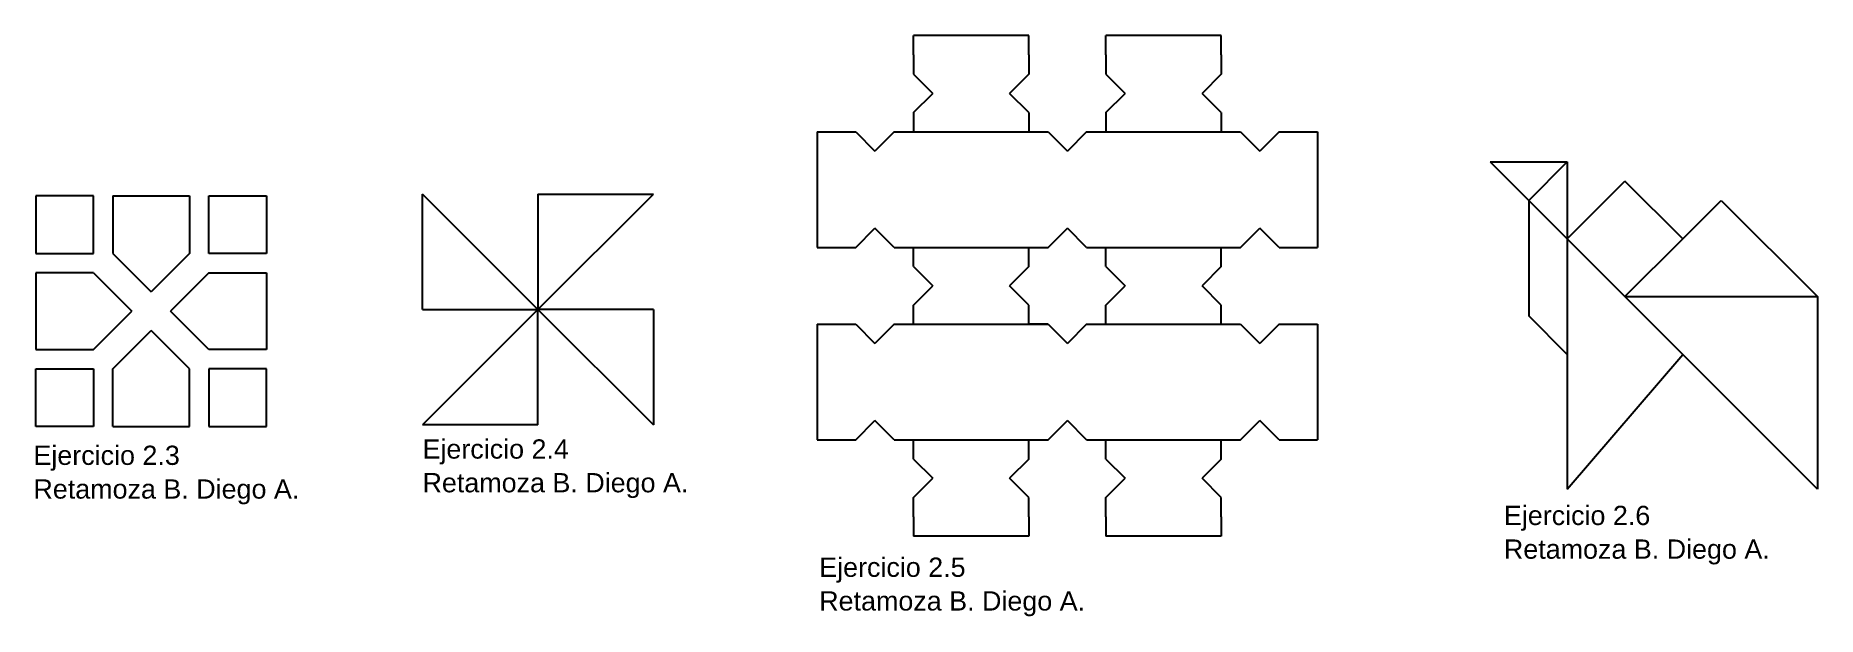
# Model space of a CAD drawing. Header units: centimetres. Extents: x 233 to 1159, y 86 to 388.
import ezdxf

# ---------------------------------------------------------------- set-up
doc = ezdxf.new("R2010")
doc.units = ezdxf.units.CM
doc.styles.get("Standard").update_dxf_attribs({"font": 'arial.ttf'})

# ---------------------------------------------------------------- blocks, each defined once
blk = doc.blocks.new('*U4')
for p, q in [((-30, 30), (30, 30)), ((-30, 30), (-30, 30)), ((-30, 30), (-30, -30)), ((-30, -30), (30, 30))]:
    blk.add_line(p, q)
blk = doc.blocks.new('*U5')
at = {"color": 0, "linetype": 'ByBlock', "lineweight": -2, "transparency": 16777216}
for p, rotation in [((-20, -20), 90.00000000000001), ((-20, -80), 180), ((40, -80), 270)]:
    blk.add_blockref('*U4', p, dxfattribs=dict(at, rotation=rotation))
blk.add_blockref('*U4', (40, -20), dxfattribs=at)

msp = doc.modelspace()

# ---------------------------------------------------------------- linework, layer by layer
for p, q in [((689.69, 378.09), (689.69, 388.09)), ((749.69, 388.09), (689.69, 388.09)), ((749.69, 378.09), (749.69, 388.09)), ((789.69, 378.09), (789.69, 388.09)), ((849.69, 388.09), (789.69, 388.09)), ((849.69, 378.09), (849.69, 388.09)), ((689.69, 378.09), (689.69, 368.09)), ((749.69, 378.09), (749.69, 368.09)), ((789.69, 378.09), (789.69, 368.09)), ((849.69, 378.09), (849.69, 368.09)), ((689.69, 368.09), (699.69, 358.09)), ((749.69, 368.09), (739.69, 358.09)), ((789.69, 368.09), (799.69, 358.09)), ((849.69, 368.09), (839.69, 358.09)), ((689.69, 348.09), (699.69, 358.09)), ((749.69, 348.09), (739.69, 358.09)), ((789.69, 348.09), (799.69, 358.09)), ((849.69, 348.09), (839.69, 358.09)), ((689.69, 348.09), (689.69, 338.09)), ((749.69, 348.09), (749.69, 338.09)), ((789.69, 348.09), (789.69, 338.09)), ((849.69, 348.09), (849.69, 338.09)), ((639.69, 338.09), (639.69, 278.09)), ((639.69, 338.09), (659.69, 338.09)), ((659.69, 338.09), (669.69, 328.09)), ((679.69, 338.09), (669.69, 328.09)), ((679.69, 338.09), (759.69, 338.09)), ((759.69, 338.09), (769.69, 328.09)), ((779.69, 338.09), (769.69, 328.09)), ((779.69, 338.09), (859.69, 338.09)), ((859.69, 338.09), (869.69, 328.09)), ((879.69, 338.09), (869.69, 328.09)), ((879.69, 338.09), (899.69, 338.09)), ((899.69, 338.09), (899.69, 278.09)), ((989.5, 322.47), (1029.5, 322.47)), ((989.5, 322.47), (1009.5, 302.47)), ((1009.5, 302.47), (1029.5, 322.47)), ((1029.5, 322.47), (1029.5, 282.47)), ((1029.5, 282.47), (1059.5, 312.47)), ((1089.5, 282.47), (1059.5, 312.47)), ((263.49, 304.93), (233.49, 304.93)), ((233.49, 304.93), (233.49, 274.93)), ((263.49, 274.93), (263.49, 304.93)), ((273.49, 304.93), (313.49, 304.93)), ((273.49, 304.93), (273.49, 274.93)), ((313.49, 304.93), (313.49, 274.93)), ((323.49, 304.93), (353.49, 304.93)), ((323.49, 274.93), (323.49, 304.93)), ((353.49, 304.93), (353.49, 274.93)), ((1029.5, 282.47), (1009.5, 302.47)), ((1009.5, 302.47), (1009.5, 242.47)), ((1089.5, 282.47), (1109.5, 302.47)), ((1109.5, 302.47), (1159.5, 252.47)), ((659.69, 278.09), (669.69, 288.09)), ((679.69, 278.09), (669.69, 288.09)), ((759.69, 278.09), (769.69, 288.09)), ((779.69, 278.09), (769.69, 288.09)), ((859.69, 278.09), (869.69, 288.09)), ((879.69, 278.09), (869.69, 288.09)), ((639.69, 278.09), (659.69, 278.09)), ((679.69, 278.09), (759.69, 278.09)), ((689.69, 268.09), (689.69, 278.09)), ((749.69, 268.09), (749.69, 278.09)), ((779.69, 278.09), (859.69, 278.09)), ((789.69, 268.09), (789.69, 278.09)), ((849.69, 268.09), (849.69, 278.09)), ((879.69, 278.09), (899.69, 278.09)), ((1029.5, 282.47), (1029.5, 222.47)), ((1059.5, 252.47), (1029.5, 282.47)), ((1059.5, 252.47), (1089.5, 282.47)), ((233.49, 274.93), (263.49, 274.93)), ((273.49, 274.93), (293.49, 254.93)), ((313.49, 274.93), (293.49, 254.93)), ((353.49, 274.93), (323.49, 274.93)), ((263.49, 264.93), (233.49, 264.93)), ((233.49, 264.93), (233.49, 224.93)), ((263.49, 264.93), (283.49, 244.93)), ((323.49, 264.93), (303.49, 244.93)), ((323.49, 264.93), (353.49, 264.93)), ((353.49, 264.93), (353.49, 224.93)), ((689.69, 268.09), (699.69, 258.09)), ((749.69, 268.09), (739.69, 258.09)), ((789.69, 268.09), (799.69, 258.09)), ((849.69, 268.09), (839.69, 258.09)), ((689.69, 248.09), (699.69, 258.09)), ((749.69, 248.09), (739.69, 258.09)), ((789.69, 248.09), (799.69, 258.09)), ((849.69, 248.09), (839.69, 258.09)), ((1059.5, 252.47), (1159.5, 252.47)), ((1159.5, 152.47), (1059.5, 252.47)), ((1159.5, 252.47), (1159.5, 152.47)), ((263.49, 224.93), (283.49, 244.93)), ((323.49, 224.93), (303.49, 244.93)), ((689.69, 238.09), (689.69, 248.09)), ((749.69, 238.09), (749.69, 248.09)), ((789.69, 238.09), (789.69, 248.09)), ((849.69, 238.09), (849.69, 248.09)), ((1029.5, 222.47), (1009.5, 242.47)), ((273.49, 214.93), (293.49, 234.93)), ((313.49, 214.93), (293.49, 234.93)), ((639.69, 238.09), (639.69, 178.09)), ((639.69, 238.09), (659.69, 238.09)), ((659.69, 238.09), (669.69, 228.09)), ((679.69, 238.09), (669.69, 228.09)), ((679.69, 238.09), (759.69, 238.09)), ((759.69, 238.09), (749.69, 238.09)), ((759.69, 238.09), (769.69, 228.09)), ((779.69, 238.09), (769.69, 228.09)), ((779.69, 238.09), (859.69, 238.09)), ((859.69, 238.09), (869.69, 228.09)), ((879.69, 238.09), (869.69, 228.09)), ((879.69, 238.09), (899.69, 238.09)), ((899.69, 238.09), (899.69, 178.09)), ((233.49, 224.93), (263.49, 224.93)), ((353.49, 224.93), (323.49, 224.93)), ((1029.5, 222.47), (1029.5, 152.47)), ((1029.5, 152.47), (1089.5, 222.47)), ((233.49, 184.93), (233.49, 214.93)), ((233.49, 214.93), (263.49, 214.93)), ((263.49, 214.93), (263.49, 184.93)), ((273.49, 184.93), (273.49, 214.93)), ((313.49, 184.93), (313.49, 214.93)), ((353.49, 214.93), (323.49, 214.93)), ((323.49, 214.93), (323.49, 184.93)), ((353.49, 184.93), (353.49, 214.93)), ((659.69, 178.09), (669.69, 188.09)), ((679.69, 178.09), (669.69, 188.09)), ((759.69, 178.09), (769.69, 188.09)), ((779.69, 178.09), (769.69, 188.09)), ((859.69, 178.09), (869.69, 188.09)), ((879.69, 178.09), (869.69, 188.09)), ((263.49, 184.93), (233.49, 184.93)), ((273.49, 184.93), (313.49, 184.93)), ((323.49, 184.93), (353.49, 184.93)), ((639.69, 178.09), (659.69, 178.09)), ((679.69, 178.09), (759.69, 178.09)), ((689.69, 168.09), (689.69, 178.09)), ((749.69, 168.09), (749.69, 178.09)), ((779.69, 178.09), (859.69, 178.09)), ((789.69, 168.09), (789.69, 178.09)), ((849.69, 168.09), (849.69, 178.09)), ((879.69, 178.09), (899.69, 178.09)), ((689.69, 168.09), (699.69, 158.09)), ((749.69, 168.09), (739.69, 158.09)), ((789.69, 168.09), (799.69, 158.09)), ((849.69, 168.09), (839.69, 158.09)), ((689.69, 148.09), (699.69, 158.09)), ((749.69, 148.09), (739.69, 158.09)), ((789.69, 148.09), (799.69, 158.09)), ((849.69, 148.09), (839.69, 158.09)), ((689.69, 138.09), (689.69, 148.09)), ((749.69, 138.09), (749.69, 148.09)), ((789.69, 138.09), (789.69, 148.09)), ((849.69, 138.09), (849.69, 148.09)), ((689.69, 138.09), (689.69, 128.09)), ((749.69, 138.09), (749.69, 128.09)), ((789.69, 138.09), (789.69, 128.09)), ((849.69, 138.09), (849.69, 128.09)), ((749.69, 128.09), (689.69, 128.09)), ((849.69, 128.09), (789.69, 128.09))]:
    msp.add_line(p, q)

# ---------------------------------------------------------------- block references
msp.add_blockref('*U5', (484.51, 295.8))

# ---------------------------------------------------------------- texts
for s, p in [('Ejercicio 2.4', (434.51, 168.31)), ('Ejercicio 2.3', (232.29, 165.04)), ('Retamoza B. Diego A.', (232.29, 147.53)), ('Retamoza B. Diego A.', (434.51, 150.8)), ('Ejercicio 2.6', (996.57, 133.8)), ('Retamoza B. Diego A.', (996.57, 116.29)), ('Ejercicio 2.5', (640.7, 106.88)), ('Retamoza B. Diego A.', (640.7, 89.37))]:
    msp.add_text(s, height=10).set_placement(p)

doc.saveas('drawing.dxf')
